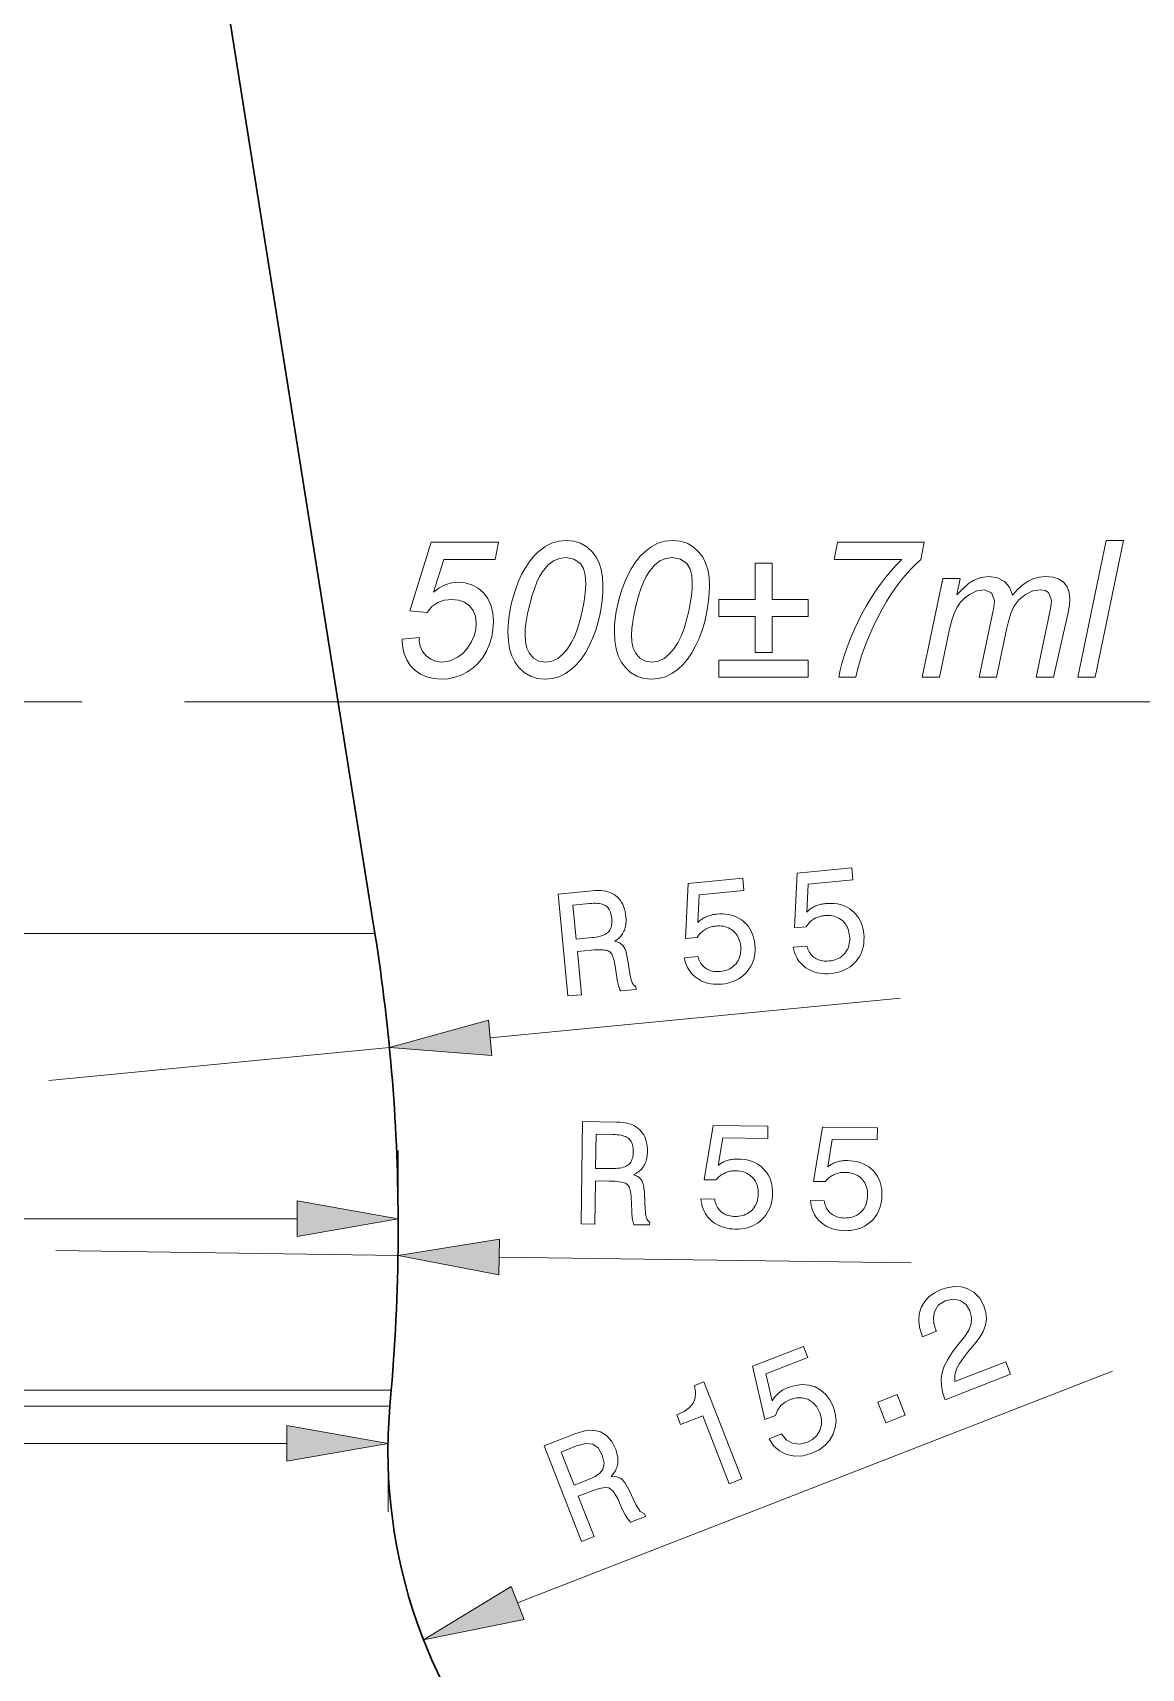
# Model space of a CAD drawing. Extents: x 0 to 297, y 0 to 420.
# Drawn here: x 108.97 to 141.36, y 316.97 to 364.79 of the extents above; entities that cross this region are included whole.
import ezdxf

# ---------------------------------------------------------------- set-up
doc = ezdxf.new("R2010")
doc.units = 0
doc.linetypes.add('DASHED', pattern=[15, 12, -3])

msp = doc.modelspace()

# ---------------------------------------------------------------- linework, layer by layer
at = {"lineweight": 30}
msp.add_line((113.399, 373.523), (118.969, 338.449), dxfattribs=at)
at = {"linetype": 'DASHED', "lineweight": 13}
msp.add_line((83.405, 345.223), (117.893, 345.223), dxfattribs=at)
at = {"lineweight": 13}
for p, q in [((117.893, 345.223), (148.288, 345.223)), ((118.969, 338.449), (84.572, 338.449)), ((84.604, 330.11), (116.695, 330.11)), ((119.446, 325.097), (84.154, 325.097)), ((119.405, 324.63), (84.189, 324.63)), ((84.901, 323.543), (116.398, 323.543))]:
    msp.add_line(p, q, dxfattribs=at)
at = {"lineweight": 13, "ltscale": 0.301139}
for p, q in [((122.335, 335.399), (134.325, 336.558)), ((122.598, 328.992), (134.642, 328.82))]:
    msp.add_line(p, q, dxfattribs=at)
at = {"lineweight": 13, "ltscale": 0.25}
for p, q in [((109.44, 334.153), (119.394, 335.115)), ((109.645, 329.178), (119.644, 329.035))]:
    msp.add_line(p, q, dxfattribs=at)
at = {"lineweight": 13, "ltscale": 0.057166}
msp.add_line((119.649, 329.823), (119.649, 332.11), dxfattribs=at)
at = {"lineweight": 13, "ltscale": 0.466534}
msp.add_line((123.139, 318.877), (140.527, 325.653), dxfattribs=at)
at = {"lineweight": 30, "ltscale": 0.011726}
msp.add_line((119.405, 324.63), (119.446, 325.097), dxfattribs=at)
at = {"lineweight": 13, "ltscale": 0.052015}
msp.add_line((119.352, 323.623), (119.352, 321.543), dxfattribs=at)
at = {"lineweight": 13}
for points in [[(119.768, 347.054), (120.27, 347.109), (120.265, 347.002), (120.288, 346.852), (120.356, 346.7), (120.464, 346.566), (120.604, 346.468), (120.765, 346.407), (120.935, 346.387), (121.166, 346.424), (121.401, 346.535), (121.549, 346.649), (121.677, 346.792), (121.785, 346.966), (121.866, 347.155), (121.916, 347.342), (121.932, 347.528), (121.91, 347.724), (121.844, 347.892), (121.734, 348.031), (121.589, 348.136), (121.416, 348.199), (121.216, 348.22), (121.006, 348.198), (120.809, 348.13), (120.633, 348.011), (120.491, 347.831), (119.987, 347.887), (120.613, 349.887), (122.578, 349.887), (122.482, 349.387), (120.978, 349.387), (120.678, 348.43), (120.849, 348.557), (121.024, 348.648), (121.204, 348.702), (121.389, 348.72), (121.607, 348.701), (121.805, 348.643), (121.982, 348.547), (122.139, 348.413), (122.267, 348.244), (122.359, 348.048), (122.414, 347.823), (122.432, 347.57), (122.419, 347.34), (122.381, 347.12), (122.318, 346.908), (122.229, 346.706), (122.118, 346.52), (121.989, 346.357), (121.84, 346.217), (121.672, 346.099), (121.491, 346.006), (121.303, 345.94), (121.108, 345.9), (120.907, 345.887), (120.686, 345.904), (120.482, 345.953), (120.296, 346.037), (120.134, 346.149), (120.001, 346.286), (119.898, 346.449), (119.824, 346.624), (119.78, 346.799), (119.765, 346.975)], [(122.855, 347.258), (122.862, 347.46), (122.88, 347.664), (122.91, 347.868), (122.953, 348.075), (123.008, 348.282), (123.086, 348.529), (123.169, 348.75), (123.255, 348.945), (123.346, 349.113), (123.472, 349.306), (123.601, 349.469), (123.733, 349.601), (123.931, 349.754), (124.126, 349.86), (124.331, 349.922), (124.556, 349.942), (124.777, 349.921), (124.978, 349.858), (125.161, 349.752), (125.325, 349.604), (125.436, 349.456), (125.522, 349.285), (125.584, 349.089), (125.621, 348.869), (125.633, 348.626), (125.627, 348.407), (125.61, 348.188), (125.58, 347.971), (125.538, 347.754), (125.485, 347.538), (125.42, 347.323), (125.33, 347.079), (125.229, 346.856), (125.118, 346.654), (124.995, 346.474), (124.862, 346.315), (124.717, 346.177), (124.539, 346.05), (124.348, 345.959), (124.145, 345.905), (123.93, 345.887), (123.713, 345.909), (123.513, 345.975), (123.331, 346.084), (123.167, 346.238), (123.055, 346.391), (122.967, 346.569), (122.905, 346.773), (122.868, 347.003)], [(125.967, 347.258), (125.973, 347.46), (125.991, 347.664), (126.021, 347.868), (126.064, 348.075), (126.119, 348.282), (126.197, 348.529), (126.28, 348.75), (126.366, 348.945), (126.457, 349.113), (126.583, 349.306), (126.712, 349.469), (126.844, 349.601), (127.042, 349.754), (127.237, 349.86), (127.442, 349.922), (127.667, 349.942), (127.888, 349.921), (128.089, 349.858), (128.272, 349.752), (128.436, 349.604), (128.547, 349.456), (128.633, 349.285), (128.695, 349.089), (128.732, 348.869), (128.744, 348.626), (128.738, 348.407), (128.721, 348.188), (128.691, 347.971), (128.649, 347.754), (128.596, 347.538), (128.531, 347.323), (128.441, 347.079), (128.341, 346.856), (128.229, 346.654), (128.106, 346.474), (127.973, 346.315), (127.829, 346.177), (127.65, 346.05), (127.459, 345.959), (127.256, 345.905), (127.041, 345.887), (126.824, 345.909), (126.624, 345.975), (126.442, 346.084), (126.278, 346.238), (126.166, 346.391), (126.079, 346.569), (126.016, 346.773), (125.979, 347.003)], [(132.522, 345.942), (132.564, 346.152), (132.623, 346.381), (132.701, 346.631), (132.797, 346.901), (132.886, 347.126), (132.982, 347.35), (133.088, 347.574), (133.202, 347.797), (133.325, 348.02), (133.457, 348.242), (133.595, 348.459), (133.739, 348.665), (133.887, 348.861), (134.041, 349.047), (134.2, 349.222), (134.364, 349.387), (132.385, 349.387), (132.483, 349.887), (135.017, 349.887), (134.925, 349.387), (134.766, 349.241), (134.611, 349.085), (134.462, 348.919), (134.318, 348.743), (134.179, 348.557), (134.045, 348.36), (133.916, 348.153), (133.792, 347.936), (133.671, 347.709), (133.559, 347.484), (133.456, 347.259), (133.362, 347.036), (133.276, 346.815), (133.2, 346.595), (133.132, 346.376), (133.072, 346.158), (133.022, 345.942)], [(139.505, 345.942), (140.335, 349.942), (140.843, 349.942), (140.013, 345.942)], [(123.355, 347.186), (123.369, 346.975), (123.409, 346.797), (123.475, 346.653), (123.602, 346.505), (123.763, 346.416), (123.959, 346.387), (124.14, 346.414), (124.31, 346.494), (124.468, 346.627), (124.594, 346.775), (124.707, 346.949), (124.807, 347.147), (124.893, 347.371), (124.967, 347.62), (125.027, 347.872), (125.073, 348.105), (125.107, 348.319), (125.127, 348.513), (125.133, 348.689), (125.115, 348.931), (125.061, 349.123), (124.972, 349.265), (124.785, 349.398), (124.546, 349.442), (124.36, 349.419), (124.187, 349.349), (124.024, 349.222), (123.868, 349.028), (123.783, 348.886), (123.704, 348.72), (123.629, 348.527), (123.558, 348.31), (123.492, 348.067), (123.432, 347.807), (123.39, 347.573), (123.364, 347.366)], [(126.467, 347.186), (126.48, 346.975), (126.52, 346.797), (126.586, 346.653), (126.713, 346.505), (126.874, 346.416), (127.07, 346.387), (127.251, 346.414), (127.421, 346.494), (127.579, 346.627), (127.705, 346.775), (127.818, 346.949), (127.918, 347.147), (128.004, 347.371), (128.078, 347.62), (128.138, 347.872), (128.184, 348.105), (128.218, 348.319), (128.238, 348.513), (128.244, 348.689), (128.226, 348.931), (128.173, 349.123), (128.083, 349.265), (127.896, 349.398), (127.657, 349.442), (127.471, 349.419), (127.298, 349.349), (127.135, 349.222), (126.979, 349.028), (126.895, 348.886), (126.815, 348.72), (126.74, 348.527), (126.669, 348.31), (126.603, 348.067), (126.543, 347.807), (126.501, 347.573), (126.475, 347.366)], [(130.078, 346.665), (130.078, 347.72), (129.022, 347.72), (129.022, 348.22), (130.078, 348.22), (130.078, 349.276), (130.578, 349.276), (130.578, 348.22), (131.633, 348.22), (131.633, 347.72), (130.578, 347.72), (130.578, 346.665)], [(134.961, 345.942), (135.562, 348.831), (136.07, 348.831), (135.97, 348.349), (136.145, 348.531), (136.306, 348.672), (136.455, 348.771), (136.678, 348.858), (136.919, 348.887), (137.163, 348.851), (137.364, 348.745), (137.512, 348.574), (137.599, 348.347), (137.747, 348.512), (137.899, 348.648), (138.057, 348.752), (138.221, 348.827), (138.389, 348.872), (138.564, 348.887), (138.782, 348.868), (138.961, 348.81), (139.1, 348.713), (139.2, 348.581), (139.259, 348.419), (139.279, 348.225), (139.263, 348.049), (139.213, 347.788), (138.803, 345.942), (138.295, 345.942), (138.692, 347.857), (138.731, 348.058), (138.743, 348.192), (138.657, 348.416), (138.552, 348.478), (138.413, 348.498), (138.199, 348.464), (137.981, 348.363), (137.786, 348.208), (137.64, 348.01), (137.563, 347.838), (137.492, 347.614), (137.428, 347.337), (137.137, 345.942), (136.628, 345.942), (137.033, 347.898), (137.066, 348.069), (137.077, 348.182), (136.991, 348.411), (136.768, 348.498), (136.561, 348.464), (136.343, 348.363), (136.204, 348.262), (136.084, 348.137), (135.982, 347.989), (135.894, 347.806), (135.818, 347.578), (135.753, 347.304), (135.47, 345.942)], [(131.633, 345.942), (129.022, 345.942), (129.022, 346.442), (131.633, 346.442)], [(128.011, 337.738), (128.41, 337.777), (128.422, 337.732), (128.437, 337.689), (128.455, 337.649), (128.474, 337.611), (128.496, 337.576), (128.52, 337.542), (128.546, 337.511), (128.575, 337.482), (128.606, 337.456), (128.639, 337.431), (128.674, 337.409), (128.71, 337.391), (128.748, 337.374), (128.788, 337.361), (128.829, 337.35), (128.871, 337.342), (128.915, 337.337), (128.96, 337.335), (129.007, 337.336), (129.056, 337.339), (129.114, 337.347), (129.17, 337.358), (129.223, 337.372), (129.274, 337.39), (129.322, 337.411), (129.367, 337.436), (129.409, 337.464), (129.449, 337.495), (129.486, 337.53), (129.521, 337.568), (129.552, 337.609), (129.579, 337.652), (129.602, 337.697), (129.621, 337.744), (129.637, 337.793), (129.649, 337.844), (129.656, 337.897), (129.66, 337.951), (129.66, 338.008), (129.657, 338.067), (129.649, 338.126), (129.638, 338.183), (129.624, 338.236), (129.606, 338.287), (129.585, 338.336), (129.561, 338.381), (129.533, 338.423), (129.502, 338.463), (129.467, 338.5), (129.429, 338.534), (129.389, 338.565), (129.346, 338.591), (129.301, 338.614), (129.254, 338.633), (129.205, 338.649), (129.154, 338.66), (129.1, 338.668), (129.045, 338.672), (128.987, 338.671), (128.927, 338.667), (128.893, 338.663), (128.859, 338.658), (128.826, 338.651), (128.794, 338.643), (128.762, 338.634), (128.732, 338.623), (128.702, 338.611), (128.672, 338.598), (128.644, 338.583), (128.616, 338.568), (128.589, 338.55), (128.563, 338.532), (128.538, 338.512), (128.513, 338.491), (128.49, 338.468), (128.467, 338.445), (128.445, 338.42), (128.424, 338.394), (128.404, 338.366), (128.385, 338.338), (128.043, 338.305), (128.125, 339.909), (129.72, 340.064), (129.754, 339.711), (128.447, 339.585), (128.405, 338.769), (128.425, 338.79), (128.446, 338.81), (128.467, 338.829), (128.49, 338.847), (128.513, 338.864), (128.538, 338.88), (128.563, 338.896), (128.589, 338.911), (128.616, 338.925), (128.644, 338.938), (128.672, 338.95), (128.701, 338.961), (128.731, 338.971), (128.762, 338.981), (128.793, 338.989), (128.824, 338.997), (128.856, 339.004), (128.889, 339.009), (128.923, 339.014), (128.957, 339.018), (129.047, 339.024), (129.135, 339.024), (129.219, 339.018), (129.3, 339.007), (129.378, 338.99), (129.453, 338.967), (129.525, 338.938), (129.594, 338.903), (129.66, 338.863), (129.723, 338.816), (129.782, 338.765), (129.835, 338.71), (129.883, 338.651), (129.926, 338.588), (129.963, 338.521), (129.996, 338.451), (130.023, 338.376), (130.045, 338.297), (130.061, 338.214), (130.072, 338.128), (130.078, 338.035), (130.078, 337.946), (130.071, 337.859), (130.058, 337.776), (130.039, 337.695), (130.014, 337.618), (129.982, 337.543), (129.944, 337.472), (129.9, 337.403), (129.849, 337.337), (129.793, 337.276), (129.733, 337.22), (129.669, 337.17), (129.601, 337.125), (129.528, 337.086), (129.452, 337.052), (129.371, 337.023), (129.286, 337), (129.197, 336.983), (129.104, 336.971), (129.021, 336.965), (128.94, 336.965), (128.862, 336.969), (128.786, 336.979), (128.712, 336.993), (128.641, 337.013), (128.572, 337.037), (128.506, 337.067), (128.442, 337.102), (128.381, 337.142), (128.323, 337.186), (128.27, 337.233), (128.221, 337.284), (128.177, 337.338), (128.138, 337.396), (128.103, 337.458), (128.073, 337.523), (128.048, 337.591), (128.027, 337.663)], [(131.194, 338.046), (131.593, 338.084), (131.606, 338.04), (131.621, 337.997), (131.638, 337.957), (131.658, 337.919), (131.679, 337.883), (131.703, 337.85), (131.73, 337.819), (131.758, 337.79), (131.789, 337.763), (131.822, 337.739), (131.857, 337.717), (131.894, 337.698), (131.932, 337.682), (131.971, 337.669), (132.012, 337.658), (132.054, 337.65), (132.098, 337.645), (132.144, 337.643), (132.191, 337.643), (132.239, 337.647), (132.298, 337.654), (132.354, 337.665), (132.407, 337.68), (132.457, 337.697), (132.505, 337.719), (132.55, 337.743), (132.593, 337.771), (132.633, 337.803), (132.67, 337.838), (132.704, 337.876), (132.735, 337.917), (132.762, 337.96), (132.785, 338.005), (132.805, 338.052), (132.82, 338.101), (132.832, 338.152), (132.84, 338.204), (132.844, 338.259), (132.844, 338.316), (132.84, 338.374), (132.832, 338.434), (132.821, 338.49), (132.807, 338.544), (132.79, 338.595), (132.768, 338.643), (132.744, 338.689), (132.716, 338.731), (132.685, 338.771), (132.651, 338.808), (132.613, 338.842), (132.572, 338.872), (132.529, 338.899), (132.484, 338.922), (132.437, 338.941), (132.388, 338.956), (132.337, 338.968), (132.283, 338.975), (132.228, 338.979), (132.17, 338.979), (132.11, 338.975), (132.076, 338.971), (132.042, 338.966), (132.009, 338.959), (131.977, 338.951), (131.946, 338.942), (131.915, 338.931), (131.885, 338.919), (131.856, 338.906), (131.827, 338.891), (131.799, 338.875), (131.772, 338.858), (131.746, 338.839), (131.721, 338.82), (131.697, 338.798), (131.673, 338.776), (131.65, 338.753), (131.629, 338.728), (131.608, 338.701), (131.588, 338.674), (131.568, 338.645), (131.226, 338.612), (131.308, 340.217), (132.903, 340.371), (132.937, 340.019), (131.63, 339.892), (131.588, 339.077), (131.608, 339.098), (131.629, 339.117), (131.651, 339.136), (131.673, 339.154), (131.697, 339.172), (131.721, 339.188), (131.746, 339.204), (131.772, 339.218), (131.799, 339.232), (131.827, 339.245), (131.856, 339.258), (131.885, 339.269), (131.914, 339.279), (131.945, 339.289), (131.976, 339.297), (132.007, 339.305), (132.04, 339.311), (132.073, 339.317), (132.106, 339.322), (132.14, 339.325), (132.231, 339.331), (132.318, 339.332), (132.402, 339.326), (132.483, 339.315), (132.561, 339.297), (132.637, 339.274), (132.709, 339.245), (132.778, 339.211), (132.843, 339.17), (132.906, 339.124), (132.965, 339.073), (133.018, 339.018), (133.066, 338.959), (133.109, 338.896), (133.147, 338.829), (133.179, 338.758), (133.206, 338.684), (133.228, 338.605), (133.244, 338.522), (133.256, 338.436), (133.262, 338.343), (133.261, 338.254), (133.255, 338.167), (133.242, 338.083), (133.222, 338.003), (133.197, 337.925), (133.165, 337.851), (133.127, 337.779), (133.083, 337.711), (133.032, 337.645), (132.976, 337.584), (132.916, 337.528), (132.852, 337.478), (132.784, 337.433), (132.712, 337.393), (132.635, 337.359), (132.554, 337.331), (132.469, 337.308), (132.38, 337.291), (132.287, 337.279), (132.204, 337.273), (132.123, 337.273), (132.045, 337.277), (131.969, 337.286), (131.896, 337.301), (131.824, 337.321), (131.756, 337.345), (131.69, 337.375), (131.626, 337.41), (131.564, 337.449), (131.506, 337.493), (131.453, 337.541), (131.405, 337.592), (131.361, 337.646), (131.321, 337.704), (131.287, 337.765), (131.257, 337.83), (131.231, 337.899), (131.21, 337.97)], [(124.61, 336.624), (124.322, 339.605), (125.319, 339.702), (125.405, 339.708), (125.488, 339.709), (125.566, 339.706), (125.641, 339.698), (125.712, 339.685), (125.78, 339.667), (125.843, 339.645), (125.903, 339.618), (125.959, 339.586), (126.011, 339.55), (126.06, 339.508), (126.104, 339.463), (126.144, 339.413), (126.179, 339.358), (126.21, 339.299), (126.237, 339.236), (126.26, 339.169), (126.279, 339.097), (126.293, 339.02), (126.303, 338.939), (126.307, 338.891), (126.309, 338.844), (126.308, 338.798), (126.305, 338.753), (126.3, 338.71), (126.293, 338.668), (126.284, 338.628), (126.273, 338.589), (126.26, 338.551), (126.244, 338.514), (126.226, 338.479), (126.207, 338.445), (126.185, 338.413), (126.161, 338.382), (126.135, 338.352), (126.107, 338.324), (126.077, 338.297), (126.045, 338.272), (126.011, 338.248), (125.974, 338.225), (126.007, 338.218), (126.038, 338.209), (126.068, 338.198), (126.095, 338.187), (126.121, 338.174), (126.145, 338.159), (126.168, 338.143), (126.189, 338.126), (126.208, 338.107), (126.225, 338.088), (126.241, 338.065), (126.256, 338.039), (126.271, 338.01), (126.285, 337.977), (126.298, 337.941), (126.31, 337.902), (126.322, 337.859), (126.333, 337.812), (126.343, 337.762), (126.352, 337.709), (126.431, 337.227), (126.436, 337.197), (126.441, 337.168), (126.447, 337.141), (126.453, 337.116), (126.459, 337.092), (126.466, 337.071), (126.472, 337.05), (126.479, 337.032), (126.486, 337.015), (126.493, 337), (126.501, 336.987), (126.509, 336.974), (126.518, 336.962), (126.527, 336.95), (126.537, 336.94), (126.548, 336.93), (126.559, 336.921), (126.571, 336.912), (126.583, 336.905), (126.596, 336.898), (126.604, 336.816), (126.153, 336.773), (126.146, 336.782), (126.139, 336.793), (126.133, 336.804), (126.126, 336.817), (126.12, 336.83), (126.114, 336.845), (126.108, 336.86), (126.102, 336.877), (126.096, 336.894), (126.091, 336.913), (126.085, 336.932), (126.079, 336.953), (126.074, 336.976), (126.068, 336.999), (126.063, 337.024), (126.057, 337.051), (126.052, 337.079), (126.047, 337.108), (126.041, 337.138), (126.036, 337.17), (125.978, 337.554), (125.968, 337.61), (125.957, 337.662), (125.945, 337.709), (125.931, 337.752), (125.916, 337.791), (125.9, 337.826), (125.882, 337.857), (125.863, 337.883), (125.843, 337.905), (125.821, 337.922), (125.796, 337.937), (125.765, 337.949), (125.727, 337.959), (125.684, 337.966), (125.635, 337.971), (125.579, 337.974), (125.517, 337.974), (125.45, 337.972), (125.376, 337.968), (125.297, 337.961), (124.887, 337.921), (125.009, 336.662)], [(125.243, 339.326), (124.756, 339.279), (124.852, 338.286), (125.312, 338.331), (125.38, 338.338), (125.443, 338.348), (125.502, 338.36), (125.556, 338.373), (125.606, 338.388), (125.652, 338.406), (125.693, 338.425), (125.73, 338.446), (125.762, 338.469), (125.789, 338.493), (125.813, 338.521), (125.834, 338.551), (125.852, 338.583), (125.867, 338.619), (125.879, 338.657), (125.887, 338.698), (125.893, 338.742), (125.895, 338.789), (125.895, 338.839), (125.891, 338.891), (125.885, 338.942), (125.876, 338.99), (125.865, 339.035), (125.851, 339.076), (125.835, 339.114), (125.816, 339.149), (125.795, 339.181), (125.772, 339.209), (125.746, 339.235), (125.718, 339.256), (125.687, 339.275), (125.652, 339.292), (125.613, 339.305), (125.571, 339.316), (125.525, 339.324), (125.476, 339.33), (125.423, 339.333), (125.367, 339.333), (125.307, 339.331)], [(122.285, 335.917), (119.394, 335.115), (122.385, 334.88)], [(124.995, 329.958), (125.038, 332.954), (126.039, 332.939), (126.125, 332.936), (126.207, 332.928), (126.285, 332.916), (126.359, 332.9), (126.428, 332.879), (126.493, 332.854), (126.554, 332.825), (126.61, 332.791), (126.662, 332.753), (126.71, 332.711), (126.754, 332.665), (126.792, 332.615), (126.826, 332.561), (126.856, 332.503), (126.88, 332.441), (126.9, 332.375), (126.916, 332.305), (126.926, 332.232), (126.932, 332.154), (126.933, 332.072), (126.931, 332.024), (126.928, 331.977), (126.922, 331.931), (126.914, 331.887), (126.905, 331.845), (126.893, 331.804), (126.88, 331.765), (126.864, 331.727), (126.847, 331.691), (126.827, 331.656), (126.806, 331.623), (126.782, 331.592), (126.757, 331.562), (126.73, 331.534), (126.701, 331.508), (126.67, 331.483), (126.637, 331.459), (126.602, 331.438), (126.566, 331.418), (126.527, 331.399), (126.559, 331.388), (126.589, 331.376), (126.617, 331.362), (126.643, 331.348), (126.667, 331.332), (126.69, 331.315), (126.71, 331.296), (126.729, 331.277), (126.746, 331.256), (126.761, 331.235), (126.774, 331.211), (126.787, 331.183), (126.798, 331.153), (126.808, 331.119), (126.817, 331.081), (126.825, 331.041), (126.832, 330.997), (126.838, 330.949), (126.842, 330.898), (126.846, 330.844), (126.871, 330.357), (126.872, 330.326), (126.875, 330.297), (126.877, 330.27), (126.88, 330.244), (126.884, 330.22), (126.888, 330.197), (126.892, 330.177), (126.897, 330.158), (126.902, 330.14), (126.907, 330.125), (126.913, 330.11), (126.92, 330.096), (126.927, 330.083), (126.936, 330.071), (126.944, 330.059), (126.954, 330.048), (126.964, 330.038), (126.975, 330.029), (126.986, 330.02), (126.998, 330.012), (126.997, 329.929), (126.544, 329.936), (126.538, 329.946), (126.533, 329.957), (126.528, 329.97), (126.523, 329.983), (126.518, 329.997), (126.514, 330.012), (126.509, 330.028), (126.505, 330.045), (126.501, 330.063), (126.498, 330.082), (126.494, 330.102), (126.491, 330.124), (126.488, 330.146), (126.485, 330.171), (126.482, 330.196), (126.48, 330.223), (126.478, 330.251), (126.476, 330.281), (126.474, 330.312), (126.472, 330.344), (126.456, 330.732), (126.453, 330.789), (126.448, 330.841), (126.441, 330.89), (126.432, 330.934), (126.421, 330.974), (126.409, 331.011), (126.395, 331.043), (126.379, 331.071), (126.361, 331.095), (126.342, 331.115), (126.318, 331.132), (126.288, 331.148), (126.252, 331.162), (126.21, 331.174), (126.161, 331.184), (126.106, 331.193), (126.045, 331.2), (125.978, 331.205), (125.904, 331.209), (125.824, 331.211), (125.413, 331.217), (125.395, 329.952)], [(128.497, 330.69), (128.898, 330.684), (128.906, 330.638), (128.916, 330.595), (128.929, 330.553), (128.944, 330.513), (128.962, 330.475), (128.982, 330.439), (129.005, 330.405), (129.03, 330.373), (129.058, 330.344), (129.088, 330.316), (129.12, 330.29), (129.154, 330.267), (129.19, 330.247), (129.228, 330.229), (129.267, 330.214), (129.309, 330.202), (129.352, 330.192), (129.397, 330.185), (129.443, 330.18), (129.492, 330.178), (129.551, 330.179), (129.608, 330.184), (129.662, 330.192), (129.714, 330.204), (129.764, 330.22), (129.812, 330.24), (129.857, 330.263), (129.9, 330.29), (129.941, 330.32), (129.979, 330.355), (130.014, 330.392), (130.046, 330.432), (130.074, 330.474), (130.099, 330.518), (130.12, 330.565), (130.137, 330.614), (130.15, 330.666), (130.16, 330.72), (130.167, 330.776), (130.169, 330.835), (130.168, 330.895), (130.164, 330.952), (130.156, 331.007), (130.144, 331.06), (130.128, 331.11), (130.109, 331.158), (130.086, 331.203), (130.059, 331.246), (130.029, 331.286), (129.995, 331.324), (129.958, 331.359), (129.919, 331.391), (129.876, 331.418), (129.832, 331.443), (129.785, 331.463), (129.735, 331.48), (129.683, 331.494), (129.628, 331.504), (129.571, 331.51), (129.511, 331.513), (129.476, 331.512), (129.442, 331.511), (129.408, 331.508), (129.376, 331.503), (129.343, 331.498), (129.311, 331.49), (129.28, 331.482), (129.25, 331.472), (129.22, 331.46), (129.19, 331.448), (129.162, 331.433), (129.134, 331.418), (129.106, 331.401), (129.08, 331.383), (129.054, 331.363), (129.029, 331.342), (129.004, 331.32), (128.981, 331.296), (128.958, 331.271), (128.936, 331.245), (128.592, 331.25), (128.851, 332.836), (130.453, 332.813), (130.448, 332.458), (129.135, 332.477), (129.003, 331.672), (129.025, 331.69), (129.048, 331.707), (129.072, 331.724), (129.096, 331.739), (129.121, 331.754), (129.147, 331.767), (129.174, 331.78), (129.202, 331.792), (129.23, 331.802), (129.259, 331.812), (129.289, 331.821), (129.319, 331.829), (129.35, 331.836), (129.381, 331.842), (129.413, 331.847), (129.445, 331.851), (129.478, 331.854), (129.511, 331.856), (129.545, 331.857), (129.579, 331.857), (129.669, 331.853), (129.756, 331.844), (129.839, 331.829), (129.919, 331.809), (129.995, 331.783), (130.067, 331.752), (130.135, 331.715), (130.2, 331.673), (130.261, 331.626), (130.318, 331.573), (130.371, 331.515), (130.418, 331.455), (130.459, 331.391), (130.495, 331.324), (130.525, 331.253), (130.549, 331.179), (130.567, 331.102), (130.58, 331.021), (130.588, 330.937), (130.589, 330.85), (130.585, 330.757), (130.575, 330.668), (130.559, 330.583), (130.536, 330.501), (130.508, 330.423), (130.475, 330.349), (130.435, 330.279), (130.389, 330.212), (130.337, 330.148), (130.28, 330.089), (130.218, 330.034), (130.152, 329.985), (130.083, 329.942), (130.01, 329.905), (129.933, 329.874), (129.854, 329.849), (129.77, 329.829), (129.683, 329.816), (129.593, 329.809), (129.499, 329.807), (129.416, 329.811), (129.335, 329.819), (129.258, 329.832), (129.184, 329.85), (129.112, 329.872), (129.044, 329.9), (128.978, 329.932), (128.916, 329.969), (128.856, 330.01), (128.799, 330.056), (128.747, 330.106), (128.699, 330.16), (128.656, 330.216), (128.619, 330.275), (128.586, 330.336), (128.558, 330.401), (128.536, 330.469), (128.518, 330.54), (128.505, 330.613)], [(125.922, 332.574), (125.433, 332.581), (125.419, 331.584), (125.88, 331.577), (125.949, 331.577), (126.013, 331.58), (126.072, 331.585), (126.128, 331.592), (126.179, 331.602), (126.227, 331.614), (126.27, 331.629), (126.308, 331.645), (126.343, 331.665), (126.373, 331.686), (126.4, 331.711), (126.424, 331.738), (126.445, 331.769), (126.464, 331.802), (126.48, 331.839), (126.493, 331.879), (126.503, 331.922), (126.511, 331.968), (126.516, 332.018), (126.518, 332.07), (126.517, 332.122), (126.514, 332.17), (126.507, 332.216), (126.499, 332.259), (126.487, 332.298), (126.472, 332.335), (126.455, 332.369), (126.435, 332.4), (126.412, 332.428), (126.386, 332.452), (126.357, 332.475), (126.324, 332.495), (126.288, 332.512), (126.247, 332.528), (126.202, 332.541), (126.154, 332.552), (126.102, 332.561), (126.046, 332.568), (125.986, 332.572)], [(131.695, 330.644), (132.096, 330.638), (132.104, 330.593), (132.114, 330.549), (132.127, 330.507), (132.142, 330.467), (132.159, 330.429), (132.18, 330.393), (132.202, 330.359), (132.228, 330.328), (132.255, 330.298), (132.286, 330.27), (132.318, 330.244), (132.352, 330.221), (132.388, 330.201), (132.426, 330.184), (132.465, 330.168), (132.506, 330.156), (132.55, 330.146), (132.594, 330.139), (132.641, 330.134), (132.689, 330.132), (132.749, 330.133), (132.805, 330.138), (132.86, 330.146), (132.912, 330.158), (132.962, 330.174), (133.01, 330.194), (133.055, 330.217), (133.098, 330.244), (133.139, 330.274), (133.177, 330.309), (133.212, 330.346), (133.244, 330.386), (133.272, 330.428), (133.297, 330.472), (133.318, 330.519), (133.335, 330.568), (133.348, 330.62), (133.358, 330.674), (133.365, 330.73), (133.367, 330.789), (133.366, 330.849), (133.362, 330.906), (133.353, 330.961), (133.341, 331.014), (133.326, 331.064), (133.307, 331.112), (133.284, 331.157), (133.257, 331.2), (133.227, 331.24), (133.193, 331.278), (133.156, 331.313), (133.116, 331.345), (133.074, 331.373), (133.03, 331.397), (132.983, 331.417), (132.933, 331.434), (132.881, 331.448), (132.826, 331.458), (132.768, 331.464), (132.709, 331.467), (132.674, 331.466), (132.64, 331.465), (132.606, 331.462), (132.573, 331.458), (132.541, 331.452), (132.509, 331.445), (132.478, 331.436), (132.448, 331.426), (132.418, 331.415), (132.388, 331.402), (132.36, 331.388), (132.332, 331.372), (132.304, 331.355), (132.278, 331.337), (132.252, 331.317), (132.227, 331.296), (132.202, 331.274), (132.179, 331.25), (132.156, 331.225), (132.133, 331.199), (131.79, 331.204), (132.049, 332.79), (133.651, 332.767), (133.646, 332.413), (132.332, 332.431), (132.201, 331.626), (132.223, 331.644), (132.246, 331.661), (132.269, 331.678), (132.294, 331.693), (132.319, 331.708), (132.345, 331.721), (132.372, 331.734), (132.399, 331.746), (132.428, 331.757), (132.457, 331.767), (132.486, 331.776), (132.517, 331.784), (132.547, 331.791), (132.579, 331.797), (132.61, 331.802), (132.643, 331.806), (132.675, 331.809), (132.709, 331.81), (132.742, 331.811), (132.777, 331.811), (132.867, 331.807), (132.954, 331.798), (133.037, 331.783), (133.117, 331.763), (133.192, 331.737), (133.264, 331.706), (133.333, 331.669), (133.398, 331.627), (133.459, 331.58), (133.516, 331.527), (133.569, 331.47), (133.616, 331.409), (133.657, 331.345), (133.693, 331.278), (133.722, 331.207), (133.747, 331.133), (133.765, 331.056), (133.778, 330.975), (133.785, 330.891), (133.787, 330.804), (133.783, 330.711), (133.773, 330.622), (133.756, 330.537), (133.734, 330.456), (133.706, 330.378), (133.672, 330.303), (133.633, 330.233), (133.587, 330.166), (133.535, 330.103), (133.478, 330.043), (133.416, 329.988), (133.35, 329.939), (133.28, 329.896), (133.208, 329.859), (133.131, 329.828), (133.051, 329.803), (132.968, 329.784), (132.881, 329.77), (132.791, 329.763), (132.697, 329.761), (132.614, 329.765), (132.533, 329.773), (132.456, 329.786), (132.381, 329.804), (132.31, 329.827), (132.242, 329.854), (132.176, 329.886), (132.113, 329.923), (132.054, 329.964), (131.997, 330.01), (131.945, 330.061), (131.897, 330.114), (131.854, 330.17), (131.816, 330.229), (131.784, 330.291), (131.756, 330.355), (131.733, 330.423), (131.716, 330.494), (131.703, 330.568)], [(116.695, 329.589), (119.649, 330.11), (116.695, 330.631)], [(122.605, 329.513), (119.644, 329.035), (122.59, 328.471)], [(135.631, 324.818), (135.626, 324.831), (135.559, 325.038), (135.523, 325.237), (135.518, 325.428), (135.545, 325.611), (135.606, 325.798), (135.707, 325.999), (135.847, 326.215), (136.026, 326.445), (136.202, 326.663), (136.329, 326.856), (136.397, 327.041), (136.405, 327.227), (136.357, 327.419), (136.242, 327.607), (136.071, 327.724), (135.862, 327.762), (135.63, 327.711), (135.431, 327.583), (135.317, 327.388), (135.29, 327.226), (135.306, 327.048), (135.365, 326.853), (135.378, 326.819), (134.973, 326.661), (134.95, 326.719), (134.885, 326.934), (134.86, 327.138), (134.875, 327.332), (134.931, 327.515), (135.025, 327.681), (135.153, 327.824), (135.317, 327.944), (135.516, 328.04), (135.718, 328.102), (135.913, 328.128), (136.098, 328.118), (136.275, 328.071), (136.483, 327.957), (136.647, 327.789), (136.766, 327.567), (136.821, 327.376), (136.836, 327.187), (136.811, 327.002), (136.746, 326.817), (136.64, 326.631), (136.493, 326.445), (136.316, 326.237), (136.165, 326.048), (136.052, 325.882), (135.977, 325.739), (135.919, 325.543), (135.916, 325.349), (137.405, 325.929), (137.547, 325.565)], [(130.488, 323.68), (130.853, 323.822), (130.991, 323.65), (131.167, 323.548), (131.371, 323.521), (131.592, 323.571), (131.758, 323.658), (131.885, 323.773), (131.973, 323.918), (132.018, 324.082), (132.016, 324.255), (131.966, 324.438), (131.878, 324.61), (131.762, 324.741), (131.62, 324.832), (131.458, 324.878), (131.286, 324.876), (131.102, 324.827), (130.954, 324.75), (130.832, 324.646), (130.738, 324.516), (130.675, 324.36), (130.364, 324.239), (130.002, 325.798), (131.49, 326.378), (131.617, 326.054), (130.394, 325.577), (130.575, 324.785), (130.654, 324.906), (130.76, 325.013), (130.889, 325.104), (131.041, 325.176), (131.252, 325.24), (131.456, 325.264), (131.65, 325.248), (131.835, 325.192), (132.004, 325.1), (132.148, 324.975), (132.266, 324.818), (132.359, 324.628), (132.423, 324.412), (132.444, 324.204), (132.422, 324.003), (132.358, 323.809), (132.255, 323.632), (132.118, 323.481), (131.947, 323.355), (131.741, 323.256), (131.483, 323.183), (131.237, 323.171), (131.001, 323.219), (130.791, 323.322), (130.62, 323.476)], [(129.323, 322.36), (128.549, 324.345), (127.901, 324.092), (127.791, 324.376), (128.002, 324.479), (128.161, 324.595), (128.268, 324.722), (128.327, 324.868), (128.341, 325.038), (128.31, 325.232), (128.582, 325.338), (129.687, 322.502)], [(133.901, 324.144), (133.664, 324.752), (134.231, 324.973), (134.468, 324.365)], [(116.398, 323.022), (119.352, 323.543), (116.398, 324.064)], [(125.006, 320.678), (123.917, 323.473), (124.839, 323.832), (125.106, 323.91), (125.346, 323.925), (125.559, 323.876), (125.743, 323.766), (125.895, 323.595), (126.013, 323.363), (126.072, 323.139), (126.069, 322.931), (126.003, 322.742), (125.876, 322.572), (126.037, 322.566), (126.164, 322.515), (126.275, 322.398), (126.391, 322.194), (126.598, 321.754), (126.72, 321.553), (126.848, 321.484), (126.878, 321.407), (126.439, 321.236), (126.34, 321.353), (126.282, 321.453), (126.217, 321.585), (126.057, 321.937), (125.934, 322.148), (125.807, 322.248), (125.694, 322.257), (125.523, 322.222), (125.294, 322.143), (124.913, 321.995), (125.371, 320.82)], [(124.862, 323.468), (124.408, 323.291), (124.787, 322.319), (125.215, 322.486), (125.406, 322.574), (125.543, 322.671), (125.626, 322.776), (125.665, 322.965), (125.609, 323.203), (125.491, 323.413), (125.337, 323.524), (125.133, 323.542)], [(122.95, 319.363), (120.387, 317.804), (123.328, 318.392)]]:
    msp.add_lwpolyline(points, close=True, dxfattribs=at)
at = {"lineweight": 30}
for centre, radius, start, end in [((64.649, 329.823), 55, 360, 9.0226), ((64.649, 329.823), 55, 355.0702, 0), ((134.549, 323.323), 15.2, 175.0702, 180), ((134.549, 323.323), 15.2, 180, 227.4612)]:
    msp.add_arc(centre, radius, start, end, dxfattribs=at)
at = {"lineweight": 5}
msp.add_point((119.352, 323.623), dxfattribs=at)
at = {"lineweight": 13}
for points in [[(122.285, 335.917), (119.394, 335.115), (122.285, 335.917), (122.385, 334.88)], [(116.695, 329.589), (119.649, 330.11), (116.695, 329.589), (116.695, 330.631)], [(122.605, 329.513), (119.644, 329.035), (122.605, 329.513), (122.59, 328.471)], [(116.398, 323.022), (119.352, 323.543), (116.398, 323.022), (116.398, 324.064)], [(122.95, 319.363), (120.387, 317.804), (122.95, 319.363), (123.328, 318.392)]]:
    msp.add_solid(points, dxfattribs=at)

doc.saveas('drawing.dxf')
